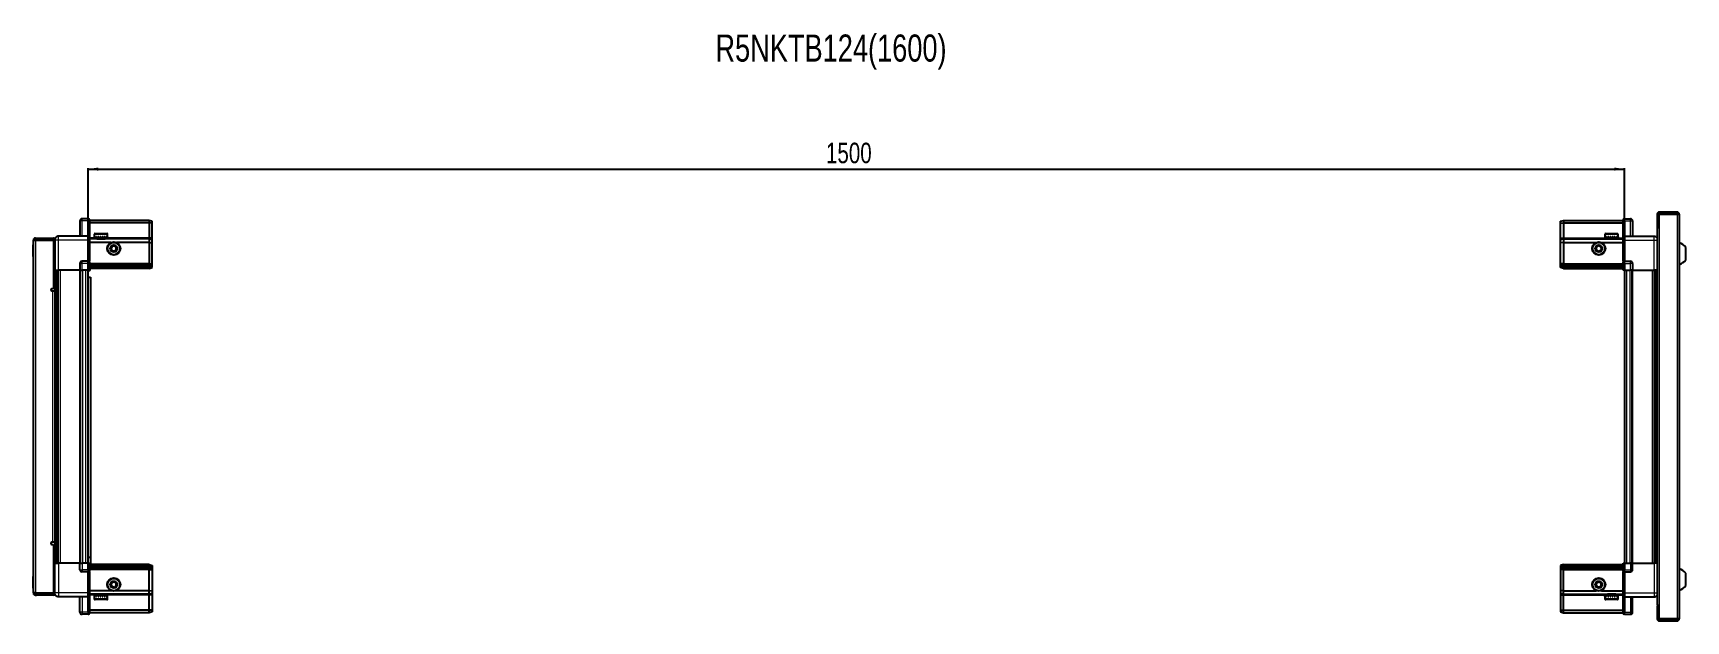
# Model space of a CAD drawing. Header units: millimetres. Extents: x 1315 to 5866, y -923 to 1551.
# Drawn here: x 2843 to 4457, y 977 to 1551 of the extents above; entities that cross this region are included whole.
import ezdxf

# ---------------------------------------------------------------- set-up
doc = ezdxf.new("R2010")
doc.units = ezdxf.units.MM
doc.layers.add('FORMAT', color=7, linetype='Continuous')
doc.styles.add('SLDTEXTSTYLE0', font='TXT', dxfattribs={"width": 0.75})
doc.dimstyles.new('SLDDIMSTYLE0', dxfattribs={"dimtxt": 20, "dimasz": 10, "dimexe": 0, "dimexo": 0.0625, "dimgap": 5, "dimtad": 2, "dimdec": 1, "dimrnd": 1e-09, "dimzin": 12, "dimdsep": 46, "dimtxsty": 'SLDTEXTSTYLE0', "dimsah": 1, "dimcen": 0.09, "dimadec": 0, "dimazin": 3, "dimtfac": 1, "dimtofl": 0, "dimtmove": 0, "dimatfit": 3, "dimfxl": 0, "dimfrac": 2, "dimtolj": 1, "dimtzin": 12, "dimarcsym": 0})

# ---------------------------------------------------------------- blocks, each defined once
blk = doc.blocks.new('_D_5')
at = {"layer": 'FORMAT'}
for p, q in [((2897, 1319.3), (2897, 1418.8)), ((2897, 1417.8), (4397, 1417.8)), ((4397, 1319.3), (4397, 1418.8))]:
    blk.add_line(p, q, dxfattribs=at)
for points in [[(2897, 1417.8), (2907, 1416.3), (2907, 1419.4)], [(4397, 1417.8), (4387, 1419.4), (4387, 1416.3)]]:
    blk.add_solid(points, dxfattribs=at)
at = {"layer": 'FORMAT', "insert": (3617.4, 1443.6), "char_height": 20, "attachment_point": 1, "style": 'SLDTEXTSTYLE0'}
blk.add_mtext('1500', dxfattribs=at)

msp = doc.modelspace()

# ---------------------------------------------------------------- linework, layer by layer
at = {"color": 7, "linetype": 'Continuous', "lineweight": 25}
for p, q in [((4428.83, 1373.72), (4428.83, 1361.32)), ((4430.33, 1373.72), (4430.33, 1361.32)), ((4430.83, 1360.82), (4430.83, 1373.72)), ((4430.83, 1373.72), (4448.23, 1373.72)), ((4448.23, 1375.82), (4430.93, 1375.82)), ((4448.23, 1374.32), (4430.93, 1374.32)), ((4448.23, 1374.32), (4448.23, 1375.82)), ((4448.23, 1373.72), (4450.33, 1373.72)), ((4450.33, 1373.72), (4450.33, 978.92)), ((2889.13, 1367.32), (2889.13, 1352.32)), ((2897.13, 1369.32), (2891.13, 1369.32)), ((2897.13, 1369.32), (2897.46, 1369.32)), ((2897.13, 1369.32), (2897.13, 1367.32)), ((2897.13, 1352.52), (2897.13, 1367.32)), ((2897.13, 1352.52), (2897.13, 1367.32)), ((2898.33, 1368.82), (2897.46, 1369.32)), ((2898.33, 1367.32), (2898.33, 1368.82)), ((2956.63, 1367.82), (2898.33, 1367.82)), ((2898.33, 1367.32), (2898.33, 1352.52)), ((2956.63, 1365.32), (2898.33, 1365.32)), ((2956.63, 1367.82), (2956.63, 1365.32)), ((2959.63, 1367.02), (2956.63, 1367.82)), ((2956.63, 1365.32), (2956.63, 1350.82)), ((2959.63, 1365.17), (2956.63, 1365.32)), ((2959.63, 1365.17), (2959.63, 1367.02)), ((2959.63, 1350.82), (2959.63, 1365.17)), ((4334.33, 1367.02), (4337.33, 1367.82)), ((4334.33, 1365.17), (4334.33, 1367.02)), ((4334.33, 1365.17), (4337.33, 1365.32)), ((4334.33, 1350.82), (4334.33, 1365.17)), ((4337.33, 1367.82), (4337.33, 1365.32)), ((4337.33, 1367.82), (4395.63, 1367.82)), ((4337.33, 1365.32), (4337.33, 1350.82)), ((4337.33, 1365.32), (4395.63, 1365.32)), ((4396.49, 1369.32), (4395.63, 1368.82)), ((4396.49, 1369.32), (4395.63, 1368.82)), ((4395.63, 1368.82), (4395.63, 1367.32)), ((4395.63, 1352.52), (4395.63, 1367.32)), ((4396.83, 1369.32), (4396.49, 1369.32)), ((4396.83, 1369.32), (4396.49, 1369.32)), ((4396.83, 1367.32), (4396.83, 1369.32)), ((4396.83, 1369.32), (4396.83, 1369.32)), ((4396.83, 1369.32), (4402.83, 1369.32)), ((4396.83, 1367.32), (4396.83, 1352.52)), ((4404.83, 1367.32), (4404.83, 1352.32)), ((4428.73, 1360.82), (4428.73, 991.82)), ((4428.73, 1360.82), (4430.83, 1360.82)), ((4428.83, 1361.32), (4430.33, 1361.32)), ((2843.63, 1343.96), (2843.33, 1343.96)), ((2843.33, 1332.39), (2843.33, 1343.96)), ((2845.13, 1348.47), (2843.63, 1348.47)), ((2843.63, 1347.97), (2843.63, 1348.47)), ((2843.63, 1004.67), (2843.63, 1347.97)), ((2845.73, 1349.07), (2845.73, 1350.57)), ((2845.73, 1350.57), (2846.63, 1350.57)), ((2845.73, 1349.07), (2846.63, 1349.07)), ((2845.73, 1348.57), (2863.13, 1348.57)), ((2846.63, 1350.57), (2863.13, 1350.57)), ((2846.63, 1349.07), (2846.63, 1350.57)), ((2846.63, 1349.07), (2863.13, 1349.07)), ((2863.13, 1349.07), (2863.13, 1350.57)), ((2864.63, 1348.57), (2863.13, 1348.57)), ((2863.13, 1348.57), (2863.13, 1301.07)), ((2864.63, 1348.32), (2864.63, 1319.32)), ((2897.13, 1352.32), (2868.13, 1352.32)), ((2897.13, 1352.32), (2897.13, 1352.52)), ((2897.13, 1352.32), (2898.33, 1352.32)), ((2897.13, 1348.32), (2897.13, 1352.32)), ((2897.13, 1328.02), (2897.13, 1348.32)), ((2898.33, 1352.52), (2898.33, 1352.32)), ((2898.33, 1352.32), (2898.33, 1348.32)), ((2956.63, 1349.82), (2898.33, 1349.82)), ((2898.33, 1348.32), (2898.33, 1328.02)), ((2919.63, 1346.32), (2898.33, 1346.32)), ((2903.13, 1354.22), (2903.13, 1351.82)), ((2903.13, 1351.82), (2903.13, 1351.32)), ((2903.13, 1351.32), (2903.26, 1351.32)), ((2903.45, 1351.82), (2903.26, 1351.82)), ((2903.26, 1351.82), (2903.26, 1351.32)), ((2903.26, 1351.32), (2903.45, 1351.32)), ((2903.45, 1351.82), (2903.45, 1351.32)), ((2903.45, 1351.32), (2903.98, 1351.32)), ((2903.93, 1355.02), (2911.09, 1355.02)), ((2904.38, 1351.82), (2903.98, 1351.82)), ((2903.98, 1351.82), (2903.98, 1351.32)), ((2903.98, 1351.32), (2904.38, 1351.32)), ((2904.38, 1351.82), (2904.38, 1351.32)), ((2904.38, 1351.32), (2905.25, 1351.32)), ((2905.23, 1351.32), (2905.23, 1351.22)), ((2905.23, 1351.22), (2914.03, 1351.22)), ((2905.82, 1351.82), (2905.25, 1351.82)), ((2905.25, 1351.82), (2905.25, 1351.32)), ((2905.25, 1351.32), (2905.82, 1351.32)), ((2905.63, 1350.82), (2906.32, 1350.34)), ((2905.63, 1350.82), (2910.66, 1350.82)), ((2906.32, 1350.34), (2905.63, 1349.86)), ((2905.63, 1349.86), (2905.63, 1349.82)), ((2905.63, 1349.86), (2910.66, 1349.86)), ((2905.82, 1351.82), (2905.82, 1351.32)), ((2905.82, 1351.32), (2906.95, 1351.32)), ((2906.32, 1350.34), (2910.48, 1350.34)), ((2907.64, 1351.82), (2906.95, 1351.82)), ((2906.95, 1351.82), (2906.95, 1351.32)), ((2906.95, 1351.32), (2907.64, 1351.32)), ((2907.64, 1351.82), (2907.64, 1351.32)), ((2907.64, 1351.32), (2908.91, 1351.32)), ((2909.65, 1351.82), (2908.91, 1351.82)), ((2908.91, 1351.82), (2908.91, 1351.32)), ((2908.91, 1351.32), (2909.14, 1351.32)), ((2909.14, 1351.82), (2909.14, 1351.32)), ((2909.64, 1351.82), (2909.64, 1351.32)), ((2909.64, 1351.32), (2909.65, 1351.32)), ((2909.65, 1351.82), (2909.65, 1351.32)), ((2909.65, 1351.32), (2910.94, 1351.32)), ((2910.48, 1350.34), (2912.94, 1350.34)), ((2910.66, 1350.82), (2913.63, 1350.82)), ((2910.66, 1349.86), (2913.63, 1349.86)), ((2911.65, 1351.82), (2910.94, 1351.82)), ((2910.94, 1351.82), (2910.94, 1351.32)), ((2911, 1351.82), (2911, 1351.32)), ((2911, 1351.32), (2911.65, 1351.32)), ((2911.09, 1355.02), (2915.33, 1355.02)), ((2911.65, 1351.82), (2911.65, 1351.32)), ((2911.65, 1351.32), (2912.84, 1351.32)), ((2913.46, 1351.82), (2912.84, 1351.82)), ((2912.84, 1351.82), (2912.84, 1351.32)), ((2912.84, 1351.32), (2913.46, 1351.32)), ((2912.94, 1350.34), (2913.63, 1350.82)), ((2913.63, 1349.86), (2912.94, 1350.34)), ((2913.46, 1351.82), (2913.46, 1351.32)), ((2913.46, 1351.32), (2914.43, 1351.32)), ((2913.63, 1349.82), (2913.63, 1349.86)), ((2914.03, 1351.22), (2914.03, 1351.32)), ((2914.9, 1351.82), (2914.43, 1351.82)), ((2914.43, 1351.82), (2914.43, 1351.32)), ((2914.43, 1351.32), (2914.9, 1351.32)), ((2914.9, 1351.82), (2914.9, 1351.32)), ((2914.9, 1351.32), (2915.55, 1351.32)), ((2915.82, 1351.82), (2915.55, 1351.82)), ((2915.55, 1351.82), (2915.55, 1351.32)), ((2915.55, 1351.32), (2915.82, 1351.32)), ((2915.82, 1351.82), (2915.82, 1351.32)), ((2915.82, 1351.32), (2916.09, 1351.32)), ((2916.13, 1351.82), (2916.09, 1351.82)), ((2916.09, 1351.82), (2916.09, 1351.32)), ((2916.09, 1351.32), (2916.13, 1351.32)), ((2916.13, 1351.82), (2916.13, 1354.22)), ((2916.13, 1351.82), (2916.13, 1351.32)), ((2956.63, 1346.32), (2924.63, 1346.32)), ((2956.63, 1350.82), (2956.63, 1349.82)), ((2956.63, 1349.82), (2956.63, 1346.32)), ((2959.63, 1349.02), (2956.63, 1349.82)), ((2956.63, 1346.32), (2956.63, 1325.82)), ((2956.63, 1346.32), (2959.63, 1345.99)), ((2959.63, 1349.02), (2959.63, 1350.82)), ((2959.63, 1345.99), (2959.63, 1349.02)), ((2959.63, 1325.82), (2959.63, 1345.99)), ((4334.33, 1349.02), (4334.33, 1350.82)), ((4334.33, 1349.02), (4337.33, 1349.82)), ((4334.33, 1345.99), (4334.33, 1349.02)), ((4337.33, 1346.32), (4334.33, 1345.99)), ((4334.33, 1325.82), (4334.33, 1345.99)), ((4337.33, 1350.82), (4337.33, 1349.82)), ((4337.33, 1349.82), (4337.33, 1346.32)), ((4337.33, 1349.82), (4395.63, 1349.82)), ((4337.33, 1346.32), (4337.33, 1325.82)), ((4337.33, 1346.32), (4369.33, 1346.32)), ((4374.33, 1346.32), (4395.63, 1346.32)), ((4377.83, 1354.22), (4377.83, 1351.32)), ((4377.83, 1351.32), (4377.86, 1351.32)), ((4377.98, 1351.82), (4377.86, 1351.82)), ((4377.86, 1351.82), (4377.86, 1351.32)), ((4377.86, 1351.32), (4377.98, 1351.32)), ((4377.98, 1351.82), (4377.98, 1351.32)), ((4377.98, 1351.32), (4378.39, 1351.32)), ((4378.73, 1351.82), (4378.39, 1351.82)), ((4378.39, 1351.82), (4378.39, 1351.32)), ((4378.39, 1351.32), (4378.73, 1351.32)), ((4378.63, 1355.02), (4390.03, 1355.02)), ((4378.73, 1351.82), (4378.73, 1351.32)), ((4378.73, 1351.32), (4379.51, 1351.32)), ((4380.03, 1351.82), (4379.51, 1351.82)), ((4379.51, 1351.82), (4379.51, 1351.32)), ((4379.51, 1351.32), (4380.03, 1351.32)), ((4379.93, 1351.32), (4379.93, 1351.22)), ((4379.93, 1351.22), (4388.73, 1351.22)), ((4380.03, 1351.82), (4380.03, 1351.32)), ((4380.03, 1351.32), (4381.09, 1351.32)), ((4380.33, 1350.82), (4381.02, 1350.34)), ((4380.33, 1350.82), (4388.33, 1350.82)), ((4381.02, 1350.34), (4380.33, 1349.86)), ((4380.33, 1349.86), (4380.33, 1349.82)), ((4380.33, 1349.86), (4388.33, 1349.86)), ((4381.02, 1350.34), (4387.64, 1350.34)), ((4381.75, 1351.82), (4381.09, 1351.82)), ((4381.09, 1351.82), (4381.09, 1351.32)), ((4381.09, 1351.32), (4381.75, 1351.32)), ((4381.75, 1351.82), (4381.75, 1351.32)), ((4381.75, 1351.32), (4382.99, 1351.32)), ((4383.72, 1351.82), (4382.99, 1351.82)), ((4382.99, 1351.82), (4382.99, 1351.32)), ((4382.99, 1351.32), (4383.42, 1351.32)), ((4383.42, 1351.82), (4383.42, 1351.32)), ((4383.72, 1351.82), (4383.72, 1351.32)), ((4383.72, 1351.32), (4385.02, 1351.32)), ((4385.75, 1351.82), (4385.02, 1351.82)), ((4385.02, 1351.82), (4385.02, 1351.32)), ((4385.29, 1351.82), (4385.29, 1351.32)), ((4385.29, 1351.32), (4385.75, 1351.32)), ((4385.75, 1351.82), (4385.75, 1351.32)), ((4385.75, 1351.32), (4386.98, 1351.32)), ((4387.64, 1351.82), (4386.98, 1351.82)), ((4386.98, 1351.82), (4386.98, 1351.32)), ((4386.98, 1351.32), (4387.64, 1351.32)), ((4387.64, 1351.82), (4387.64, 1351.32)), ((4387.64, 1351.32), (4388.69, 1351.32)), ((4387.64, 1350.34), (4388.33, 1350.82)), ((4388.33, 1349.86), (4387.64, 1350.34)), ((4388.33, 1349.82), (4388.33, 1349.86)), ((4389.21, 1351.82), (4388.69, 1351.82)), ((4388.69, 1351.82), (4388.69, 1351.32)), ((4388.69, 1351.32), (4389.21, 1351.32)), ((4388.73, 1351.22), (4388.73, 1351.32)), ((4389.21, 1351.82), (4389.21, 1351.32)), ((4389.21, 1351.32), (4389.96, 1351.32)), ((4390.29, 1351.82), (4389.96, 1351.82)), ((4389.96, 1351.82), (4389.96, 1351.32)), ((4389.96, 1351.32), (4390.29, 1351.32)), ((4390.29, 1351.82), (4390.29, 1351.32)), ((4390.29, 1351.32), (4390.69, 1351.32)), ((4390.8, 1351.82), (4390.69, 1351.82)), ((4390.69, 1351.82), (4390.69, 1351.32)), ((4390.69, 1351.32), (4390.8, 1351.32)), ((4390.8, 1351.82), (4390.8, 1351.32)), ((4390.8, 1351.32), (4390.83, 1351.32)), ((4390.83, 1351.32), (4390.83, 1354.22)), ((4395.63, 1352.32), (4395.63, 1352.52)), ((4396.83, 1352.32), (4395.63, 1352.32)), ((4395.63, 1348.32), (4395.63, 1352.32)), ((4395.63, 1328.02), (4395.63, 1348.32)), ((4396.83, 1352.52), (4396.83, 1352.32)), ((4396.83, 1352.32), (4396.83, 1348.32)), ((4396.83, 1352.32), (4425.83, 1352.32)), ((4396.83, 1348.32), (4396.83, 1328.02)), ((4456.93, 1329.32), (4456.93, 1341.32)), ((2843.33, 1332.39), (2843.63, 1332.39)), ((2889.13, 1325.82), (2889.13, 1319.32)), ((2897.13, 1327.82), (2891.13, 1327.82)), ((2897.13, 1327.82), (2897.13, 1328.02)), ((2897.13, 1327.82), (2897.13, 1325.82)), ((2897.13, 1327.82), (2898.33, 1327.82)), ((2897.13, 1319.32), (2897.13, 1325.82)), ((2897.13, 1319.32), (2897.13, 1325.82)), ((2897.46, 1319.32), (2897.46, 1325.82)), ((2898.33, 1328.02), (2898.33, 1327.82)), ((2898.33, 1327.15), (2898.33, 1327.82)), ((2898.33, 1327.15), (2898.33, 1319.32)), ((2956.63, 1324.82), (2898.33, 1324.82)), ((2956.63, 1323.82), (2898.33, 1323.82)), ((2956.63, 1325.82), (2956.63, 1324.82)), ((2956.63, 1324.82), (2956.63, 1323.82)), ((2956.63, 1324.82), (2959.63, 1324.02)), ((2956.63, 1323.82), (2956.63, 1322.32)), ((2956.63, 1323.82), (2959.63, 1323.28)), ((2959.63, 1324.02), (2959.63, 1325.82)), ((2959.63, 1323.28), (2959.63, 1324.02)), ((2959.63, 1322.78), (2959.63, 1323.28)), ((4334.33, 1324.02), (4334.33, 1325.82)), ((4337.33, 1324.82), (4334.33, 1324.02)), ((4334.33, 1323.28), (4334.33, 1324.02)), ((4337.33, 1323.82), (4334.33, 1323.28)), ((4334.33, 1322.78), (4334.33, 1323.28)), ((4337.33, 1325.82), (4337.33, 1324.82)), ((4337.33, 1324.82), (4337.33, 1323.82)), ((4337.33, 1324.82), (4395.63, 1324.82)), ((4337.33, 1323.82), (4337.33, 1322.32)), ((4337.33, 1323.82), (4395.63, 1323.82)), ((4395.63, 1327.82), (4395.63, 1328.02)), ((4396.83, 1327.82), (4395.63, 1327.82)), ((4395.63, 1327.82), (4395.63, 1327.15)), ((4395.63, 1319.32), (4395.63, 1327.15)), ((4396.49, 1325.82), (4396.49, 1319.32)), ((4396.83, 1328.02), (4396.83, 1327.82)), ((4396.83, 1325.82), (4396.83, 1327.82)), ((4396.83, 1327.82), (4402.83, 1327.82)), ((4396.83, 1325.82), (4396.83, 1327.82)), ((4396.83, 1325.82), (4396.83, 1319.32)), ((4404.83, 1325.82), (4404.83, 1319.32)), ((2863.13, 1322.07), (2864.63, 1322.07)), ((2864.63, 1319.32), (2863.13, 1319.32)), ((2865.28, 1033.32), (2865.28, 1319.32)), ((2867.07, 1319.32), (2867.07, 1033.32)), ((2867.1, 1319.32), (2867.1, 1033.32)), ((2889.13, 1319.32), (2868.13, 1319.32)), ((2889.13, 1319.32), (2891.13, 1319.32)), ((2889.78, 1033.32), (2889.78, 1319.32)), ((2897.13, 1319.32), (2891.13, 1319.32)), ((2896.98, 1033.32), (2896.98, 1319.32)), ((2896.98, 1312.32), (2899.48, 1312.32)), ((2897.13, 1319.32), (2897.46, 1319.32)), ((2897.13, 1319.32), (2897.13, 1319.32)), ((2898.33, 1319.32), (2897.46, 1319.32)), ((2897.46, 1319.32), (2897.46, 1319.32)), ((2956.63, 1322.32), (2898.33, 1322.32)), ((2956.63, 1320.82), (2898.33, 1320.82)), ((2899.48, 1312.32), (2899.48, 1038.82)), ((2956.63, 1322.32), (2959.63, 1322.78)), ((2956.63, 1322.32), (2956.63, 1320.82)), ((2956.63, 1320.82), (2959.63, 1321.63)), ((2959.63, 1321.63), (2959.63, 1322.78)), ((4337.33, 1322.32), (4334.33, 1322.78)), ((4334.33, 1321.63), (4334.33, 1322.78)), ((4337.33, 1320.82), (4334.33, 1321.63)), ((4337.33, 1322.32), (4395.63, 1322.32)), ((4337.33, 1322.32), (4337.33, 1320.82)), ((4337.33, 1320.82), (4395.63, 1320.82)), ((4396.49, 1319.32), (4395.63, 1319.32)), ((4396.83, 1319.32), (4396.49, 1319.32)), ((4396.83, 1319.32), (4402.83, 1319.32)), ((4396.98, 1319.32), (4396.98, 1033.32)), ((4404.83, 1319.32), (4402.83, 1319.32)), ((4404.18, 1319.32), (4404.18, 1033.32)), ((4404.83, 1319.32), (4425.83, 1319.32)), ((4426.85, 1033.32), (4426.85, 1319.32)), ((4426.88, 1033.32), (4426.88, 1319.32)), ((4428.68, 1319.32), (4428.68, 1033.32)), ((2863.13, 1301.07), (2861.78, 1301.07)), ((2861.78, 1299.07), (2862.53, 1299.07)), ((2862.53, 1299.07), (2864.63, 1299.07)), ((2864.63, 1299.07), (2864.63, 1053.57)), ((2862.53, 1053.57), (2861.78, 1053.57)), ((2861.78, 1051.57), (2863.13, 1051.57)), ((2864.63, 1053.57), (2862.53, 1053.57)), ((2863.13, 1051.57), (2863.13, 1004.07)), ((2864.63, 1033.32), (2863.13, 1033.32)), ((2864.63, 1004.32), (2864.63, 1033.32)), ((2889.13, 1033.32), (2868.13, 1033.32)), ((2889.13, 1026.82), (2889.13, 1033.32)), ((2889.13, 1033.32), (2891.13, 1033.32)), ((2897.13, 1033.32), (2891.13, 1033.32)), ((2899.48, 1038.82), (2896.98, 1038.82)), ((2897.13, 1026.82), (2897.13, 1033.32)), ((2897.13, 1033.32), (2897.46, 1033.32)), ((2897.46, 1026.82), (2897.46, 1033.32)), ((2897.46, 1033.32), (2898.33, 1033.32)), ((2898.33, 1033.32), (2898.33, 1025.5)), ((2899.48, 1038.82), (2899.48, 1031.82)), ((4395.63, 1025.5), (4395.63, 1033.32)), ((4395.63, 1033.32), (4396.49, 1033.32)), ((4396.49, 1033.32), (4396.49, 1033.32)), ((4396.49, 1033.32), (4396.49, 1026.82)), ((4396.83, 1033.32), (4396.49, 1033.32)), ((4396.83, 1033.32), (4396.83, 1033.32)), ((4396.83, 1033.32), (4396.83, 1026.82)), ((4396.83, 1033.32), (4402.83, 1033.32)), ((4396.83, 1033.32), (4396.83, 1026.82)), ((4404.83, 1033.32), (4402.83, 1033.32)), ((4404.83, 1026.82), (4404.83, 1033.32)), ((4404.83, 1033.32), (4425.83, 1033.32)), ((2843.63, 1020.26), (2843.33, 1020.26)), ((2843.33, 1010.58), (2843.33, 1020.26)), ((2864.63, 1030.57), (2863.13, 1030.57)), ((2897.13, 1024.82), (2891.13, 1024.82)), ((2897.13, 1026.82), (2897.13, 1024.82)), ((2897.13, 1026.82), (2897.13, 1024.82)), ((2897.13, 1024.82), (2898.33, 1024.82)), ((2897.13, 1024.62), (2897.13, 1024.82)), ((2897.13, 1004.32), (2897.13, 1024.62)), ((2956.63, 1031.82), (2898.33, 1031.82)), ((2956.63, 1030.32), (2898.33, 1030.32)), ((2956.63, 1028.82), (2898.33, 1028.82)), ((2956.63, 1027.82), (2898.33, 1027.82)), ((2898.33, 1024.82), (2898.33, 1025.5)), ((2898.33, 1024.82), (2898.33, 1024.62)), ((2898.33, 1024.62), (2898.33, 1004.32)), ((2956.63, 1030.32), (2956.63, 1031.82)), ((2956.63, 1031.82), (2959.63, 1031.02)), ((2956.63, 1028.82), (2956.63, 1030.32)), ((2956.63, 1030.32), (2959.63, 1029.87)), ((2956.63, 1028.82), (2959.63, 1029.37)), ((2956.63, 1027.82), (2956.63, 1028.82)), ((2956.63, 1027.82), (2959.63, 1028.63)), ((2956.63, 1026.82), (2956.63, 1027.82)), ((2956.63, 1006.32), (2956.63, 1026.82)), ((2959.63, 1031.02), (2959.63, 1029.87)), ((2959.63, 1029.87), (2959.63, 1029.37)), ((2959.63, 1029.37), (2959.63, 1028.63)), ((2959.63, 1028.63), (2959.63, 1026.82)), ((2959.63, 1026.82), (2959.63, 1006.66)), ((4337.33, 1031.82), (4334.33, 1031.02)), ((4334.33, 1031.02), (4334.33, 1029.87)), ((4337.33, 1030.32), (4334.33, 1029.87)), ((4334.33, 1029.87), (4334.33, 1029.37)), ((4337.33, 1028.82), (4334.33, 1029.37)), ((4334.33, 1029.37), (4334.33, 1028.63)), ((4337.33, 1027.82), (4334.33, 1028.63)), ((4334.33, 1028.63), (4334.33, 1026.82)), ((4334.33, 1026.82), (4334.33, 1006.66)), ((4337.33, 1030.32), (4337.33, 1031.82)), ((4337.33, 1031.82), (4395.63, 1031.82)), ((4337.33, 1030.32), (4395.63, 1030.32)), ((4337.33, 1028.82), (4337.33, 1030.32)), ((4337.33, 1028.82), (4395.63, 1028.82)), ((4337.33, 1027.82), (4337.33, 1028.82)), ((4337.33, 1027.82), (4395.63, 1027.82)), ((4337.33, 1026.82), (4337.33, 1027.82)), ((4337.33, 1006.32), (4337.33, 1026.82)), ((4395.63, 1025.5), (4395.63, 1024.82)), ((4396.83, 1024.82), (4395.63, 1024.82)), ((4395.63, 1024.62), (4395.63, 1024.82)), ((4395.63, 1004.32), (4395.63, 1024.62)), ((4396.83, 1024.82), (4396.83, 1026.82)), ((4396.83, 1024.82), (4396.83, 1024.62)), ((4396.83, 1024.82), (4402.83, 1024.82)), ((4396.83, 1024.62), (4396.83, 1004.32)), ((4456.93, 1011.32), (4456.93, 1023.32)), ((2843.33, 1008.69), (2843.33, 1010.58)), ((2843.33, 1008.69), (2843.63, 1008.69)), ((2843.63, 1004.17), (2843.63, 1004.67)), ((2845.13, 1004.17), (2843.63, 1004.17)), ((2863.13, 1004.07), (2845.73, 1004.07)), ((2845.73, 1003.57), (2845.73, 1002.07)), ((2845.73, 1003.57), (2846.63, 1003.57)), ((2845.73, 1002.07), (2846.63, 1002.07)), ((2846.63, 1003.57), (2846.63, 1002.07)), ((2863.13, 1003.57), (2846.63, 1003.57)), ((2863.13, 1002.07), (2846.63, 1002.07)), ((2863.13, 1004.07), (2864.63, 1004.07)), ((2863.13, 1003.57), (2863.13, 1002.07)), ((2897.13, 1000.32), (2897.13, 1004.32)), ((2919.63, 1006.32), (2898.33, 1006.32)), ((2898.33, 1004.32), (2898.33, 1000.32)), ((2956.63, 1002.82), (2898.33, 1002.82)), ((2903.13, 1001.32), (2903.13, 998.42)), ((2903.22, 1001.32), (2903.13, 1001.32)), ((2903.22, 1000.82), (2903.22, 1001.32)), ((2903.39, 1001.32), (2903.22, 1001.32)), ((2903.22, 1000.82), (2903.39, 1000.82)), ((2903.39, 1000.82), (2903.39, 1001.32)), ((2903.88, 1001.32), (2903.39, 1001.32)), ((2903.88, 1000.82), (2903.88, 1001.32)), ((2904.26, 1001.32), (2903.88, 1001.32)), ((2903.88, 1000.82), (2904.26, 1000.82)), ((2904.26, 1000.82), (2904.26, 1001.32)), ((2905.1, 1001.32), (2904.26, 1001.32)), ((2905.1, 1000.82), (2905.1, 1001.32)), ((2905.66, 1001.32), (2905.1, 1001.32)), ((2905.1, 1000.82), (2905.66, 1000.82)), ((2905.23, 1001.42), (2905.23, 1001.32)), ((2910.62, 1001.42), (2905.23, 1001.42)), ((2905.63, 1002.82), (2905.63, 1002.79)), ((2905.63, 1002.79), (2906.32, 1002.31)), ((2905.73, 1002.79), (2905.63, 1002.79)), ((2906.32, 1002.31), (2905.63, 1001.82)), ((2905.73, 1001.82), (2905.63, 1001.82)), ((2905.66, 1000.82), (2905.66, 1001.32)), ((2906.76, 1001.32), (2905.66, 1001.32)), ((2913.63, 1002.79), (2905.73, 1002.79)), ((2913.63, 1001.82), (2905.73, 1001.82)), ((2906.4, 1002.31), (2906.32, 1002.31)), ((2912.94, 1002.31), (2906.4, 1002.31)), ((2906.76, 1000.82), (2906.76, 1001.32)), ((2907.44, 1001.32), (2906.76, 1001.32)), ((2906.76, 1000.82), (2907.44, 1000.82)), ((2907.44, 1000.82), (2907.44, 1001.32)), ((2908.71, 1001.32), (2907.44, 1001.32)), ((2908.71, 1000.82), (2908.71, 1001.32)), ((2909, 1001.32), (2908.71, 1001.32)), ((2908.71, 1000.82), (2909.44, 1000.82)), ((2909, 1000.82), (2909, 1001.32)), ((2909.44, 1000.82), (2909.44, 1001.32)), ((2910.74, 1001.32), (2909.44, 1001.32)), ((2914.03, 1001.42), (2910.62, 1001.42)), ((2910.74, 1000.82), (2910.74, 1001.32)), ((2910.74, 1000.82), (2911.46, 1000.82)), ((2910.87, 1000.82), (2910.87, 1001.32)), ((2911.46, 1001.32), (2910.87, 1001.32)), ((2911.46, 1000.82), (2911.46, 1001.32)), ((2912.66, 1001.32), (2911.46, 1001.32)), ((2912.66, 1000.82), (2912.66, 1001.32)), ((2913.3, 1001.32), (2912.66, 1001.32)), ((2912.66, 1000.82), (2913.3, 1000.82)), ((2912.94, 1002.31), (2913.63, 1002.79)), ((2913.63, 1001.82), (2912.94, 1002.31)), ((2913.3, 1000.82), (2913.3, 1001.32)), ((2914.29, 1001.32), (2913.3, 1001.32)), ((2913.63, 1002.79), (2913.63, 1002.82)), ((2914.03, 1001.32), (2914.03, 1001.42)), ((2914.29, 1000.82), (2914.29, 1001.32)), ((2914.77, 1001.32), (2914.29, 1001.32)), ((2914.29, 1000.82), (2914.77, 1000.82)), ((2914.77, 1000.82), (2914.77, 1001.32)), ((2915.46, 1001.32), (2914.77, 1001.32)), ((2915.46, 1000.82), (2915.46, 1001.32)), ((2915.75, 1001.32), (2915.46, 1001.32)), ((2915.46, 1000.82), (2915.75, 1000.82)), ((2915.75, 1000.82), (2915.75, 1001.32)), ((2916.06, 1001.32), (2915.75, 1001.32)), ((2916.06, 1000.82), (2916.06, 1001.32)), ((2916.12, 1001.32), (2916.06, 1001.32)), ((2916.06, 1000.82), (2916.12, 1000.82)), ((2916.12, 1000.82), (2916.12, 1001.32)), ((2916.13, 1001.32), (2916.12, 1001.32)), ((2916.13, 998.42), (2916.13, 1001.32)), ((2956.63, 1006.32), (2924.63, 1006.32)), ((2956.63, 1006.32), (2959.63, 1006.66)), ((2956.63, 1002.82), (2956.63, 1006.32)), ((2959.63, 1003.63), (2956.63, 1002.82)), ((2956.63, 1001.82), (2956.63, 1002.82)), ((2956.63, 987.32), (2956.63, 1001.82)), ((2959.63, 1006.66), (2959.63, 1003.63)), ((2959.63, 1003.63), (2959.63, 1001.82)), ((2959.63, 1001.82), (2959.63, 987.48)), ((4337.33, 1006.32), (4334.33, 1006.66)), ((4334.33, 1006.66), (4334.33, 1003.63)), ((4334.33, 1003.63), (4337.33, 1002.82)), ((4334.33, 1003.63), (4334.33, 1001.82)), ((4334.33, 1001.82), (4334.33, 987.48)), ((4337.33, 1006.32), (4369.33, 1006.32)), ((4337.33, 1002.82), (4337.33, 1006.32)), ((4337.33, 1002.82), (4395.63, 1002.82)), ((4337.33, 1001.82), (4337.33, 1002.82)), ((4337.33, 987.32), (4337.33, 1001.82)), ((4374.33, 1006.32), (4395.63, 1006.32)), ((4377.83, 1001.32), (4377.83, 998.42)), ((4377.85, 1001.32), (4377.83, 1001.32)), ((4377.85, 1000.82), (4377.85, 1001.32)), ((4377.94, 1001.32), (4377.85, 1001.32)), ((4377.85, 1000.82), (4377.94, 1000.82)), ((4377.94, 1000.82), (4377.94, 1001.32)), ((4378.32, 1001.32), (4377.94, 1001.32)), ((4378.32, 1000.82), (4378.32, 1001.32)), ((4378.63, 1001.32), (4378.32, 1001.32)), ((4378.32, 1000.82), (4378.63, 1000.82)), ((4378.63, 1000.82), (4378.63, 1001.32)), ((4379.37, 1001.32), (4378.63, 1001.32)), ((4379.37, 1000.82), (4379.37, 1001.32)), ((4379.88, 1001.32), (4379.37, 1001.32)), ((4379.37, 1000.82), (4379.88, 1000.82)), ((4379.88, 1000.82), (4379.88, 1001.32)), ((4380.92, 1001.32), (4379.88, 1001.32)), ((4379.93, 1001.42), (4379.93, 1001.32)), ((4388.73, 1001.42), (4379.93, 1001.42)), ((4380.33, 1002.82), (4380.33, 1002.79)), ((4380.33, 1002.79), (4381.02, 1002.31)), ((4388.33, 1002.79), (4380.33, 1002.79)), ((4381.02, 1002.31), (4380.33, 1001.82)), ((4388.33, 1001.82), (4380.33, 1001.82)), ((4380.92, 1000.82), (4380.92, 1001.32)), ((4381.57, 1001.32), (4380.92, 1001.32)), ((4380.92, 1000.82), (4381.57, 1000.82)), ((4387.64, 1002.31), (4381.02, 1002.31)), ((4381.57, 1000.82), (4381.57, 1001.32)), ((4382.79, 1001.32), (4381.57, 1001.32)), ((4382.79, 1000.82), (4382.79, 1001.32)), ((4383.29, 1001.32), (4382.79, 1001.32)), ((4382.79, 1000.82), (4383.52, 1000.82)), ((4383.29, 1000.82), (4383.29, 1001.32)), ((4383.52, 1000.82), (4383.52, 1001.32)), ((4384.82, 1001.32), (4383.52, 1001.32)), ((4384.82, 1000.82), (4384.82, 1001.32)), ((4384.82, 1000.82), (4385.55, 1000.82)), ((4385.16, 1000.82), (4385.16, 1001.32)), ((4385.55, 1001.32), (4385.16, 1001.32)), ((4385.55, 1000.82), (4385.55, 1001.32)), ((4386.8, 1001.32), (4385.55, 1001.32)), ((4386.8, 1000.82), (4386.8, 1001.32)), ((4387.46, 1001.32), (4386.8, 1001.32)), ((4386.8, 1000.82), (4387.46, 1000.82)), ((4387.46, 1000.82), (4387.46, 1001.32)), ((4388.54, 1001.32), (4387.46, 1001.32)), ((4387.64, 1002.31), (4388.33, 1002.79)), ((4388.33, 1001.82), (4387.64, 1002.31)), ((4388.33, 1002.79), (4388.33, 1002.82)), ((4388.54, 1000.82), (4388.54, 1001.32)), ((4389.07, 1001.32), (4388.54, 1001.32)), ((4388.54, 1000.82), (4389.07, 1000.82)), ((4388.73, 1001.32), (4388.73, 1001.42)), ((4389.07, 1000.82), (4389.07, 1001.32)), ((4389.86, 1001.32), (4389.07, 1001.32)), ((4389.86, 1000.82), (4389.86, 1001.32)), ((4390.21, 1001.32), (4389.86, 1001.32)), ((4389.86, 1000.82), (4390.21, 1000.82)), ((4390.21, 1000.82), (4390.21, 1001.32)), ((4390.64, 1001.32), (4390.21, 1001.32)), ((4390.64, 1000.82), (4390.64, 1001.32)), ((4390.78, 1001.32), (4390.64, 1001.32)), ((4390.64, 1000.82), (4390.78, 1000.82)), ((4390.78, 1000.82), (4390.78, 1001.32)), ((4390.83, 1001.32), (4390.78, 1001.32)), ((4390.83, 998.42), (4390.83, 1001.32)), ((4395.63, 1000.32), (4395.63, 1004.32)), ((4396.83, 1004.32), (4396.83, 1000.32)), ((2897.13, 1000.32), (2868.13, 1000.32)), ((2889.13, 985.32), (2889.13, 1000.32)), ((2897.13, 1000.32), (2898.33, 1000.32)), ((2897.13, 1000.12), (2897.13, 1000.32)), ((2897.13, 985.32), (2897.13, 1000.12)), ((2897.13, 985.32), (2897.13, 983.32)), ((2898.33, 1000.32), (2898.33, 1000.12)), ((2898.33, 1000.12), (2898.33, 985.32)), ((2956.63, 987.32), (2898.33, 987.32)), ((2898.33, 983.82), (2898.33, 985.32)), ((2956.63, 984.82), (2898.33, 984.82)), ((2904.08, 997.62), (2903.93, 997.62)), ((2915.33, 997.62), (2904.08, 997.62)), ((2959.63, 987.48), (2956.63, 987.32)), ((2956.63, 984.82), (2956.63, 987.32)), ((2959.63, 985.63), (2956.63, 984.82)), ((2959.63, 987.48), (2959.63, 985.63)), ((4334.33, 987.48), (4337.33, 987.32)), ((4334.33, 987.48), (4334.33, 985.63)), ((4334.33, 985.63), (4337.33, 984.82)), ((4337.33, 987.32), (4395.63, 987.32)), ((4337.33, 984.82), (4337.33, 987.32)), ((4337.33, 984.82), (4395.63, 984.82)), ((4390.03, 997.62), (4378.63, 997.62)), ((4396.83, 1000.32), (4395.63, 1000.32)), ((4395.63, 1000.12), (4395.63, 1000.32)), ((4395.63, 985.32), (4395.63, 1000.12)), ((4395.63, 985.32), (4395.63, 983.82)), ((4396.83, 1000.32), (4396.83, 1000.12)), ((4396.83, 1000.32), (4425.83, 1000.32)), ((4396.83, 1000.12), (4396.83, 985.32)), ((4396.83, 1000.12), (4396.83, 985.32)), ((4396.83, 983.32), (4396.83, 985.32)), ((4404.83, 985.32), (4404.83, 1000.32)), ((4430.83, 991.82), (4428.73, 991.82)), ((4428.83, 991.32), (4430.33, 991.32)), ((4428.83, 991.32), (4428.83, 978.92)), ((4430.33, 991.32), (4430.33, 978.92)), ((4430.83, 978.92), (4430.83, 991.82)), ((2897.13, 983.32), (2891.13, 983.32)), ((2897.13, 983.32), (2897.46, 983.32)), ((2897.13, 983.32), (2897.46, 983.32)), ((2897.13, 983.32), (2897.13, 983.32)), ((2897.46, 983.32), (2898.33, 983.82)), ((2897.46, 983.32), (2898.33, 983.82)), ((4395.63, 983.82), (4396.49, 983.32)), ((4396.83, 983.32), (4396.49, 983.32)), ((4396.83, 983.32), (4402.83, 983.32)), ((4448.23, 978.92), (4430.83, 978.92)), ((4430.93, 978.32), (4448.23, 978.32)), ((4430.93, 976.82), (4448.23, 976.82)), ((4450.33, 978.92), (4448.23, 978.92)), ((4448.23, 978.32), (4448.23, 976.82))]:
    msp.add_line(p, q, dxfattribs=at)
at = {"color": 8, "linetype": 'Continuous', "lineweight": 18}
for p, q in [((4430.33, 1373.72), (4428.83, 1373.72)), ((4430.93, 1374.32), (4430.93, 1375.82)), ((4448.23, 1373.72), (4448.23, 978.92)), ((2891.13, 1367.32), (2889.13, 1367.32)), ((2891.13, 1367.32), (2891.13, 1369.32)), ((2891.13, 1352.32), (2891.13, 1367.32)), ((2897.13, 1367.32), (2891.13, 1367.32)), ((2897.13, 1367.32), (2898.33, 1367.32)), ((4396.83, 1367.32), (4395.63, 1367.32)), ((4396.83, 1367.32), (4402.83, 1367.32)), ((4402.83, 1367.32), (4402.83, 1369.32)), ((4402.83, 1352.32), (4402.83, 1367.32)), ((4402.83, 1367.32), (4404.83, 1367.32)), ((4430.83, 1360.82), (4430.83, 991.82)), ((2845.73, 1348.57), (2845.73, 1004.07)), ((2868.13, 1319.32), (2868.13, 1348.32)), ((2897.13, 1348.32), (2868.13, 1348.32)), ((2897.13, 1352.52), (2898.33, 1352.52)), ((2897.13, 1348.32), (2898.33, 1348.32)), ((2905.63, 1350.82), (2898.33, 1350.82)), ((2903.13, 1354.22), (2911.3, 1354.22)), ((2911.3, 1354.22), (2916.13, 1354.22)), ((2956.63, 1350.82), (2913.63, 1350.82)), ((2959.63, 1350.82), (2956.63, 1350.82)), ((4334.33, 1350.82), (4337.33, 1350.82)), ((4337.33, 1350.82), (4380.33, 1350.82)), ((4377.83, 1354.22), (4390.83, 1354.22)), ((4388.33, 1350.82), (4395.63, 1350.82)), ((4395.63, 1352.52), (4396.83, 1352.52)), ((4396.83, 1348.32), (4395.63, 1348.32)), ((4396.83, 1348.32), (4425.83, 1348.32)), ((4425.83, 1319.32), (4425.83, 1348.32)), ((2889.13, 1325.82), (2891.13, 1325.82)), ((2891.13, 1325.82), (2891.13, 1327.82)), ((2891.13, 1319.32), (2891.13, 1325.82)), ((2897.13, 1325.82), (2891.13, 1325.82)), ((2897.13, 1328.02), (2898.33, 1328.02)), ((2897.13, 1325.82), (2897.46, 1325.82)), ((2956.63, 1325.82), (2898.33, 1325.82)), ((2956.63, 1325.82), (2959.63, 1325.82)), ((4337.33, 1325.82), (4334.33, 1325.82)), ((4337.33, 1325.82), (4395.63, 1325.82)), ((4395.63, 1328.02), (4396.83, 1328.02)), ((4396.83, 1325.82), (4396.49, 1325.82)), ((4396.83, 1325.82), (4402.83, 1325.82)), ((4402.83, 1325.82), (4402.83, 1327.82)), ((4404.83, 1325.82), (4402.83, 1325.82)), ((4402.83, 1319.32), (4402.83, 1325.82)), ((2864.63, 1299.07), (2864.63, 1319.32)), ((2865.86, 1319.32), (2865.86, 1033.32)), ((2868.31, 1033.32), (2868.31, 1319.32)), ((2869.72, 1319.32), (2869.72, 1033.32)), ((2889.13, 1033.32), (2889.13, 1319.32)), ((2891.78, 1033.32), (2891.78, 1319.32)), ((2894.98, 1033.32), (2894.98, 1319.32)), ((2897.13, 1319.32), (2897.46, 1319.32)), ((4398.98, 1319.32), (4398.98, 1033.32)), ((4402.18, 1319.32), (4402.18, 1033.32)), ((4404.83, 1319.32), (4404.83, 1033.32)), ((4424.23, 1033.32), (4424.23, 1319.32)), ((4425.64, 1319.32), (4425.64, 1033.32)), ((4428.09, 1033.32), (4428.09, 1319.32)), ((2862.53, 1053.57), (2862.53, 1299.07)), ((2864.63, 1033.32), (2864.63, 1053.57)), ((2868.13, 1033.32), (2868.13, 1004.32)), ((2891.13, 1033.32), (2891.13, 1026.82)), ((4396.83, 1033.32), (4396.49, 1033.32)), ((4402.83, 1033.32), (4402.83, 1026.82)), ((4425.83, 1033.32), (4425.83, 1004.32)), ((2889.13, 1026.82), (2891.13, 1026.82)), ((2891.13, 1026.82), (2891.13, 1024.82)), ((2897.13, 1026.82), (2891.13, 1026.82)), ((2897.13, 1026.82), (2897.46, 1026.82)), ((2898.33, 1024.62), (2897.13, 1024.62)), ((2956.63, 1026.82), (2898.33, 1026.82)), ((2956.63, 1026.82), (2959.63, 1026.82)), ((4337.33, 1026.82), (4334.33, 1026.82)), ((4337.33, 1026.82), (4395.63, 1026.82)), ((4396.83, 1024.62), (4395.63, 1024.62)), ((4396.83, 1026.82), (4396.49, 1026.82)), ((4396.83, 1026.82), (4402.83, 1026.82)), ((4402.83, 1026.82), (4402.83, 1024.82)), ((4404.83, 1026.82), (4402.83, 1026.82)), ((2897.13, 1004.32), (2868.13, 1004.32)), ((2897.13, 1004.32), (2898.33, 1004.32)), ((2905.63, 1001.82), (2898.33, 1001.82)), ((2956.63, 1001.82), (2913.63, 1001.82)), ((2959.63, 1001.82), (2956.63, 1001.82)), ((4334.33, 1001.82), (4337.33, 1001.82)), ((4337.33, 1001.82), (4380.33, 1001.82)), ((4388.33, 1001.82), (4395.63, 1001.82)), ((4396.83, 1004.32), (4395.63, 1004.32)), ((4396.83, 1004.32), (4425.83, 1004.32)), ((2891.13, 985.32), (2889.13, 985.32)), ((2891.13, 1000.32), (2891.13, 985.32)), ((2891.13, 985.32), (2891.13, 983.32)), ((2897.13, 985.32), (2891.13, 985.32)), ((2898.33, 1000.12), (2897.13, 1000.12)), ((2897.13, 985.32), (2898.33, 985.32)), ((2903.3, 998.42), (2903.13, 998.42)), ((2916.13, 998.42), (2903.3, 998.42)), ((4390.83, 998.42), (4377.83, 998.42)), ((4396.83, 1000.12), (4395.63, 1000.12)), ((4396.83, 985.32), (4395.63, 985.32)), ((4396.83, 985.32), (4402.83, 985.32)), ((4402.83, 1000.32), (4402.83, 985.32)), ((4402.83, 985.32), (4402.83, 983.32)), ((4402.83, 985.32), (4404.83, 985.32)), ((4430.33, 978.92), (4428.83, 978.92)), ((4430.93, 978.32), (4430.93, 976.82))]:
    msp.add_line(p, q, dxfattribs=at)
at = {"color": 7, "linetype": 'Continuous', "lineweight": 25}
for centre, radius in [((2922.13, 1340.32), 6.5), ((2922.13, 1340.32), 3.46), ((4371.83, 1340.32), 6.5), ((4371.83, 1340.32), 3.46), ((2922.13, 1012.32), 6.5), ((4371.83, 1012.32), 6.5), ((2922.13, 1012.32), 3.46), ((4371.83, 1012.32), 3.46)]:
    msp.add_circle(centre, radius, dxfattribs=at)
at = {"color": 8, "linetype": 'Continuous', "lineweight": 18}
for centre in [(2922.13, 1340.32), (4371.83, 1340.32), (2922.13, 1012.32), (4371.83, 1012.32)]:
    msp.add_circle(centre, 5.7, dxfattribs=at)
at = {"color": 7, "linetype": 'Continuous', "lineweight": 25}
for centre, radius, start, end in [((4430.93, 1373.72), 2.1, 90, 180), ((4430.93, 1373.72), 0.6, 90, 180), ((4448.23, 1373.72), 2.1, 0, 90), ((4448.23, 1373.72), 0.6, 0, 90), ((2891.13, 1367.32), 2, 90, 180), ((4402.83, 1367.32), 2, 0, 90), ((2845.63, 1348.07), 0.5, 90, 117.52901), ((2863.03, 1348.47), 0.6, 9.59407, 90), ((2863.03, 1348.47), 2.1, 32.2369, 87.2706), ((2903.93, 1354.22), 0.8, 90, 180), ((2905.23, 1350.82), 0.4, 0, 90), ((2914.03, 1350.82), 0.4, 90, 180), ((2915.33, 1354.22), 0.8, 0, 90), ((2922.13, 1340.32), 2.5, 161.00659, 221.00659), ((2922.13, 1340.32), 2.5, 101.00659, 161.00659), ((2922.13, 1340.32), 2.5, 41.00659, 101.00659), ((2922.13, 1340.32), 2.5, 281.00659, 341.00659), ((2922.13, 1340.32), 2.5, 341.00659, 41.00659), ((4371.83, 1340.32), 2.5, 120.74103, 180.74103), ((4371.83, 1340.32), 2.5, 180.74103, 240.74103), ((4371.83, 1340.32), 2.5, 60.74103, 120.74103), ((4371.83, 1340.32), 2.5, 0.74103, 60.74103), ((4371.83, 1340.32), 2.5, 300.74103, 0.74103), ((4378.63, 1354.22), 0.8, 90, 180), ((4379.93, 1350.82), 0.4, 0, 90), ((4388.73, 1350.82), 0.4, 90, 180), ((4390.03, 1354.22), 0.8, 0, 90), ((4447.3, 1334.3), 11.91, 36.1266, 75.29965), ((2891.13, 1325.82), 2, 90, 180), ((2922.13, 1340.32), 2.5, 221.00659, 281.00659), ((4371.83, 1340.32), 2.5, 240.74103, 300.74103), ((4402.83, 1325.82), 2, 0, 90), ((4447.3, 1336.35), 11.91, 284.70035, 323.8734), ((2894.48, 1321.97), 5, 300, 346.70293), ((2861.78, 1300.07), 1, 90, 270), ((2861.78, 1052.57), 1, 90, 270), ((2891.13, 1026.82), 2, 180, 270), ((4402.83, 1026.82), 2, 270, 0), ((4447.3, 1016.3), 11.91, 36.1266, 75.29965), ((2845.63, 1004.57), 0.5, 243.29122, 270), ((2863.03, 1004.17), 0.6, 270, 350.40593), ((2863.03, 1004.17), 2.1, 272.7294, 327.8305), ((2905.23, 1001.82), 0.4, 270, 0), ((2914.03, 1001.82), 0.4, 180, 270), ((2922.13, 1012.32), 2.5, 127.98423, 187.98423), ((2922.13, 1012.32), 2.5, 187.98423, 247.98423), ((2922.13, 1012.32), 2.5, 67.98423, 127.98423), ((2922.13, 1012.32), 2.5, 247.98423, 307.98423), ((2922.13, 1012.32), 2.5, 7.98423, 67.98423), ((2922.13, 1012.32), 2.5, 307.98423, 7.98423), ((4371.83, 1012.32), 2.5, 155.91157, 215.91157), ((4371.83, 1012.32), 2.5, 95.91157, 155.91157), ((4371.83, 1012.32), 2.5, 215.91157, 275.91157), ((4371.83, 1012.32), 2.5, 35.91157, 95.91157), ((4371.83, 1012.32), 2.5, 275.91157, 335.91157), ((4371.83, 1012.32), 2.5, 335.91157, 35.91157), ((4379.93, 1001.82), 0.4, 270, 0), ((4388.73, 1001.82), 0.4, 180, 270), ((4447.3, 1018.35), 11.91, 284.70035, 323.8734), ((2891.13, 985.32), 2, 180, 270), ((2903.93, 998.42), 0.8, 180, 270), ((2915.33, 998.42), 0.8, 270, 0), ((4378.63, 998.42), 0.8, 180, 270), ((4390.03, 998.42), 0.8, 270, 0), ((4402.83, 985.32), 2, 270, 0), ((4430.93, 978.92), 2.1, 180, 270), ((4430.93, 978.92), 0.6, 180, 270), ((4448.23, 978.92), 2.1, 270, 0), ((4448.23, 978.92), 0.6, 270, 0)]:
    msp.add_arc(centre, radius, start, end, dxfattribs=at)
for centre, start_param, end_param in [((2900.92, 1325.82), 2.4188584, 3.1415927), ((4393.03, 1325.82), 0, 0.7227342), ((2900.92, 1026.82), 3.1415927, 3.8643269), ((4393.03, 1026.82), 5.5604511, 6.2831853)]:
    msp.add_ellipse(centre, major_axis=(3.46, 0), ratio=0.5773503, start_param=start_param, end_param=end_param, dxfattribs=at)
for points, knots in [([(2845.73, 1350.57), (2845.47, 1350.55), (2844.98, 1350.49), (2844.34, 1350.1), (2843.87, 1349.54), (2843.65, 1348.96), (2843.63, 1348.6), (2843.63, 1348.47)], [0, 0, 0, 0, 0.2302553, 0.4485219, 0.6667858, 0.8850496, 1, 1, 1, 1]), ([(2843.63, 1347.97), (2843.65, 1348.02), (2843.71, 1348.11), (2844.1, 1348.24), (2844.66, 1348.37), (2845.24, 1348.48), (2845.6, 1348.55), (2845.73, 1348.57)], [0, 0, 0, 0, 0.23025534, 0.4485219, 0.6667858, 0.88504963, 1, 1, 1, 1]), ([(2868.13, 1352.32), (2867.69, 1352.28), (2867.01, 1352.2), (2866.19, 1351.77), (2865.63, 1351.32), (2865.18, 1350.76), (2864.75, 1349.94), (2864.67, 1349.26), (2864.63, 1348.82)], [0, 0, 0, 0, 0.2394568, 0.3683607, 0.5, 0.6316393, 0.7605432, 1, 1, 1, 1]), ([(2864.63, 1348.82), (2864.63, 1348.82), (2864.63, 1348.8), (2864.63, 1348.69), (2864.63, 1348.52), (2864.63, 1348.39), (2864.63, 1348.32)], [0, 0, 0, 0, 0.2493943, 0.50033348, 0.75016674, 1, 1, 1, 1]), ([(2919.29, 1339.77), (2919.46, 1340.26), (2919.78, 1341.17), (2920.09, 1342.08), (2920.23, 1342.5)], [0, 0, 0, 0, 0.5346859, 1, 1, 1, 1]), ([(2921.19, 1337.59), (2920.96, 1337.85), (2920.42, 1338.48), (2919.77, 1339.23), (2919.38, 1339.68), (2919.29, 1339.77)], [0, 0, 0, 0, 0.3629006, 0.8668753, 1, 1, 1, 1]), ([(2920.23, 1342.5), (2920.74, 1342.6), (2921.69, 1342.78), (2922.63, 1342.97), (2923.07, 1343.05)], [0, 0, 0, 0, 0.5346859, 1, 1, 1, 1]), ([(2923.07, 1343.05), (2923.15, 1342.96), (2923.54, 1342.51), (2924.19, 1341.76), (2924.73, 1341.13), (2924.96, 1340.87)], [0, 0, 0, 0, 0.1331247, 0.6370994, 1, 1, 1, 1]), ([(2924.96, 1340.87), (2924.79, 1340.39), (2924.48, 1339.47), (2924.17, 1338.57), (2924.02, 1338.14)], [0, 0, 0, 0, 0.5346859, 1, 1, 1, 1]), ([(4369.31, 1341.73), (4369.75, 1342), (4370.58, 1342.49), (4371.41, 1342.98), (4371.79, 1343.21)], [0, 0, 0, 0, 0.5346859, 1, 1, 1, 1]), ([(4369.35, 1338.85), (4369.34, 1338.97), (4369.34, 1339.57), (4369.32, 1340.57), (4369.31, 1341.39), (4369.31, 1341.73)], [0, 0, 0, 0, 0.1331247, 0.6370994, 1, 1, 1, 1]), ([(4371.79, 1343.21), (4372.24, 1342.96), (4373.08, 1342.49), (4373.92, 1342.02), (4374.31, 1341.8)], [0, 0, 0, 0, 0.5346859, 1, 1, 1, 1]), ([(4374.31, 1341.8), (4374.31, 1341.45), (4374.32, 1340.63), (4374.34, 1339.64), (4374.34, 1339.04), (4374.35, 1338.91)], [0, 0, 0, 0, 0.3629006, 0.8668753, 1, 1, 1, 1]), ([(4425.83, 1352.32), (4426.27, 1352.28), (4426.95, 1352.21), (4427.76, 1351.77), (4428.31, 1351.33), (4428.59, 1350.96), (4428.73, 1350.77)], [0, 0, 0, 0, 0.38429816, 0.59117259, 0.8024372, 1, 1, 1, 1]), ([(2924.02, 1338.14), (2923.51, 1338.05), (2922.57, 1337.86), (2921.63, 1337.68), (2921.19, 1337.59)], [0, 0, 0, 0, 0.5346859, 1, 1, 1, 1]), ([(4371.86, 1337.44), (4371.41, 1337.69), (4370.57, 1338.16), (4369.74, 1338.63), (4369.35, 1338.85)], [0, 0, 0, 0, 0.5346859, 1, 1, 1, 1]), ([(4374.35, 1338.91), (4373.9, 1338.65), (4373.07, 1338.16), (4372.25, 1337.67), (4371.86, 1337.44)], [0, 0, 0, 0, 0.5346859, 1, 1, 1, 1]), ([(2864.63, 1319.32), (2864.67, 1319.32), (2864.74, 1319.32), (2865.35, 1319.32), (2866.23, 1319.32), (2867.22, 1319.32), (2867.87, 1319.32), (2868.13, 1319.32)], [0, 0, 0, 0, 0.2146939, 0.4293877, 0.6440816, 0.8587754, 1, 1, 1, 1]), ([(4428.68, 1319.32), (4428.64, 1319.32), (4428.42, 1319.32), (4427.7, 1319.32), (4426.74, 1319.32), (4426.09, 1319.32), (4425.83, 1319.32)], [0, 0, 0, 0, 0.0717073, 0.4209791, 0.7702508, 1, 1, 1, 1]), ([(2864.63, 1033.32), (2864.67, 1033.32), (2864.74, 1033.32), (2865.35, 1033.32), (2866.23, 1033.32), (2867.22, 1033.32), (2867.87, 1033.32), (2868.13, 1033.32)], [0, 0, 0, 0, 0.2146939, 0.4293877, 0.6440816, 0.8587754, 1, 1, 1, 1]), ([(4428.68, 1033.32), (4428.64, 1033.32), (4428.42, 1033.32), (4427.7, 1033.32), (4426.74, 1033.32), (4426.09, 1033.32), (4425.83, 1033.32)], [0, 0, 0, 0, 0.0717073, 0.4209791, 0.7702508, 1, 1, 1, 1]), ([(2845.73, 1004.07), (2845.47, 1004.12), (2844.98, 1004.21), (2844.34, 1004.34), (2843.87, 1004.47), (2843.65, 1004.58), (2843.63, 1004.65), (2843.63, 1004.67)], [0, 0, 0, 0, 0.2302553, 0.4485219, 0.6667858, 0.8850496, 1, 1, 1, 1]), ([(2843.63, 1004.17), (2843.65, 1003.92), (2843.71, 1003.43), (2844.1, 1002.79), (2844.66, 1002.32), (2845.24, 1002.1), (2845.6, 1002.08), (2845.73, 1002.07)], [0, 0, 0, 0, 0.2302553, 0.4485219, 0.6667858, 0.8850496, 1, 1, 1, 1]), ([(2864.63, 1003.82), (2864.63, 1003.83), (2864.63, 1003.84), (2864.63, 1003.96), (2864.63, 1004.13), (2864.63, 1004.26), (2864.63, 1004.32)], [0, 0, 0, 0, 0.2493943, 0.50033348, 0.75016674, 1, 1, 1, 1]), ([(2868.13, 1000.32), (2867.69, 1000.37), (2867.01, 1000.44), (2866.19, 1000.88), (2865.63, 1001.33), (2865.18, 1001.89), (2864.75, 1002.71), (2864.67, 1003.38), (2864.63, 1003.82)], [0, 0, 0, 0, 0.2394568, 0.3683607, 0.5, 0.6316393, 0.7605432, 1, 1, 1, 1]), ([(2919.45, 1013.41), (2919.86, 1013.72), (2920.62, 1014.32), (2921.37, 1014.91), (2921.73, 1015.18)], [0, 0, 0, 0, 0.5346859, 1, 1, 1, 1]), ([(2919.85, 1010.55), (2919.83, 1010.67), (2919.75, 1011.26), (2919.61, 1012.25), (2919.5, 1013.06), (2919.45, 1013.41)], [0, 0, 0, 0, 0.1331247, 0.6370994, 1, 1, 1, 1]), ([(2922.53, 1009.46), (2922.05, 1009.66), (2921.16, 1010.02), (2920.27, 1010.38), (2919.85, 1010.55)], [0, 0, 0, 0, 0.5346859, 1, 1, 1, 1]), ([(2921.73, 1015.18), (2922.2, 1014.99), (2923.1, 1014.63), (2923.99, 1014.27), (2924.4, 1014.1)], [0, 0, 0, 0, 0.5346859, 1, 1, 1, 1]), ([(2924.8, 1011.24), (2924.4, 1010.92), (2923.64, 1010.33), (2922.88, 1009.74), (2922.53, 1009.46)], [0, 0, 0, 0, 0.5346859, 1, 1, 1, 1]), ([(2924.4, 1014.1), (2924.45, 1013.76), (2924.56, 1012.94), (2924.7, 1011.96), (2924.79, 1011.37), (2924.8, 1011.24)], [0, 0, 0, 0, 0.3629006, 0.8668753, 1, 1, 1, 1]), ([(4368.96, 1012.03), (4369.17, 1012.5), (4369.56, 1013.38), (4369.95, 1014.25), (4370.13, 1014.66)], [0, 0, 0, 0, 0.5346859, 1, 1, 1, 1]), ([(4370.65, 1009.69), (4370.35, 1010.11), (4369.78, 1010.89), (4369.22, 1011.66), (4368.96, 1012.03)], [0, 0, 0, 0, 0.5346859, 1, 1, 1, 1]), ([(4370.13, 1014.66), (4370.48, 1014.7), (4371.3, 1014.78), (4372.29, 1014.88), (4372.88, 1014.95), (4373.01, 1014.96)], [0, 0, 0, 0, 0.3629006, 0.8668753, 1, 1, 1, 1]), ([(4373.52, 1009.99), (4373.4, 1009.97), (4372.8, 1009.91), (4371.81, 1009.81), (4370.99, 1009.72), (4370.65, 1009.69)], [0, 0, 0, 0, 0.1331247, 0.6370994, 1, 1, 1, 1]), ([(4373.01, 1014.96), (4373.31, 1014.54), (4373.87, 1013.76), (4374.44, 1012.98), (4374.7, 1012.62)], [0, 0, 0, 0, 0.5346859, 1, 1, 1, 1]), ([(4374.7, 1012.62), (4374.49, 1012.15), (4374.09, 1011.27), (4373.7, 1010.39), (4373.52, 1009.99)], [0, 0, 0, 0, 0.5346859, 1, 1, 1, 1]), ([(4425.83, 1000.32), (4426.27, 1000.37), (4426.95, 1000.44), (4427.76, 1000.88), (4428.31, 1001.32), (4428.59, 1001.69), (4428.73, 1001.87)], [0, 0, 0, 0, 0.38429816, 0.59117259, 0.8024372, 1, 1, 1, 1])]:
    msp.add_open_spline(points, degree=3, knots=knots, dxfattribs=at)
for points in [[(2845.73, 1349.07), (2845.65, 1349.06), (2845.49, 1349.05), (2845.29, 1348.91), (2845.15, 1348.71), (2845.14, 1348.55), (2845.13, 1348.47)], [(2845.13, 1004.17), (2845.14, 1004.09), (2845.15, 1003.94), (2845.29, 1003.74), (2845.49, 1003.6), (2845.65, 1003.58), (2845.73, 1003.57)]]:
    msp.add_open_spline(points, degree=3, dxfattribs=at)
at = {"color": 8, "linetype": 'Continuous', "lineweight": 18}
for points, knots in [([(2868.13, 1348.32), (2867.69, 1348.32), (2867.01, 1348.32), (2866.19, 1348.32), (2865.63, 1348.32), (2865.18, 1348.32), (2864.75, 1348.32), (2864.67, 1348.32), (2864.63, 1348.32)], [0, 0, 0, 0, 0.2394568, 0.3683607, 0.5, 0.6316393, 0.7605432, 1, 1, 1, 1]), ([(4425.83, 1348.32), (4426.27, 1348.32), (4426.95, 1348.32), (4427.76, 1348.32), (4428.31, 1348.32), (4428.59, 1348.32), (4428.73, 1348.32)], [0, 0, 0, 0, 0.3842982, 0.5911726, 0.8024372, 1, 1, 1, 1]), ([(2868.13, 1004.32), (2867.69, 1004.32), (2867.01, 1004.32), (2866.19, 1004.32), (2865.63, 1004.32), (2865.18, 1004.32), (2864.75, 1004.32), (2864.67, 1004.32), (2864.63, 1004.32)], [0, 0, 0, 0, 0.2394568, 0.3683607, 0.5, 0.6316393, 0.7605432, 1, 1, 1, 1]), ([(4425.83, 1004.32), (4426.27, 1004.32), (4426.95, 1004.32), (4427.76, 1004.32), (4428.31, 1004.32), (4428.59, 1004.32), (4428.73, 1004.32)], [0, 0, 0, 0, 0.38429816, 0.59117259, 0.8024372, 1, 1, 1, 1])]:
    msp.add_open_spline(points, degree=3, knots=knots, dxfattribs=at)
for points in [[(2868.13, 1348.32), (2868.13, 1348.85), (2868.13, 1349.9), (2868.13, 1351.22), (2868.13, 1352.14), (2868.13, 1352.26), (2868.13, 1352.32)], [(4425.83, 1348.32), (4425.83, 1348.85), (4425.83, 1349.9), (4425.83, 1351.22), (4425.83, 1352.14), (4425.83, 1352.26), (4425.83, 1352.32)], [(2868.13, 1004.32), (2868.13, 1003.8), (2868.13, 1002.75), (2868.13, 1001.43), (2868.13, 1000.5), (2868.13, 1000.38), (2868.13, 1000.32)], [(4425.83, 1004.32), (4425.83, 1003.8), (4425.83, 1002.75), (4425.83, 1001.43), (4425.83, 1000.5), (4425.83, 1000.38), (4425.83, 1000.32)]]:
    msp.add_open_spline(points, degree=3, dxfattribs=at)

# ---------------------------------------------------------------- texts
at = {"layer": 'FORMAT', "insert": (3509.47, 1549.2), "char_height": 26.4583, "attachment_point": 1, "style": 'SLDTEXTSTYLE0'}
msp.add_mtext('R5NKTB124(1600)', dxfattribs=at)

# ---------------------------------------------------------------- dimensions: what is measured, and where the dimension line sits
at = {"layer": 'FORMAT'}
dim = msp.add_linear_dim(base=(4396.98, 1417.82), p1=(2896.98, 1319.32), p2=(4396.98, 1319.32), angle=0, dimstyle='SLDDIMSTYLE0', dxfattribs=at)
dim.commit()
dim.dimension.update_dxf_attribs({"geometry": '_D_5', "text_midpoint": (3646.98, 1417.82), "dimtype": 160})

doc.saveas('drawing.dxf')
